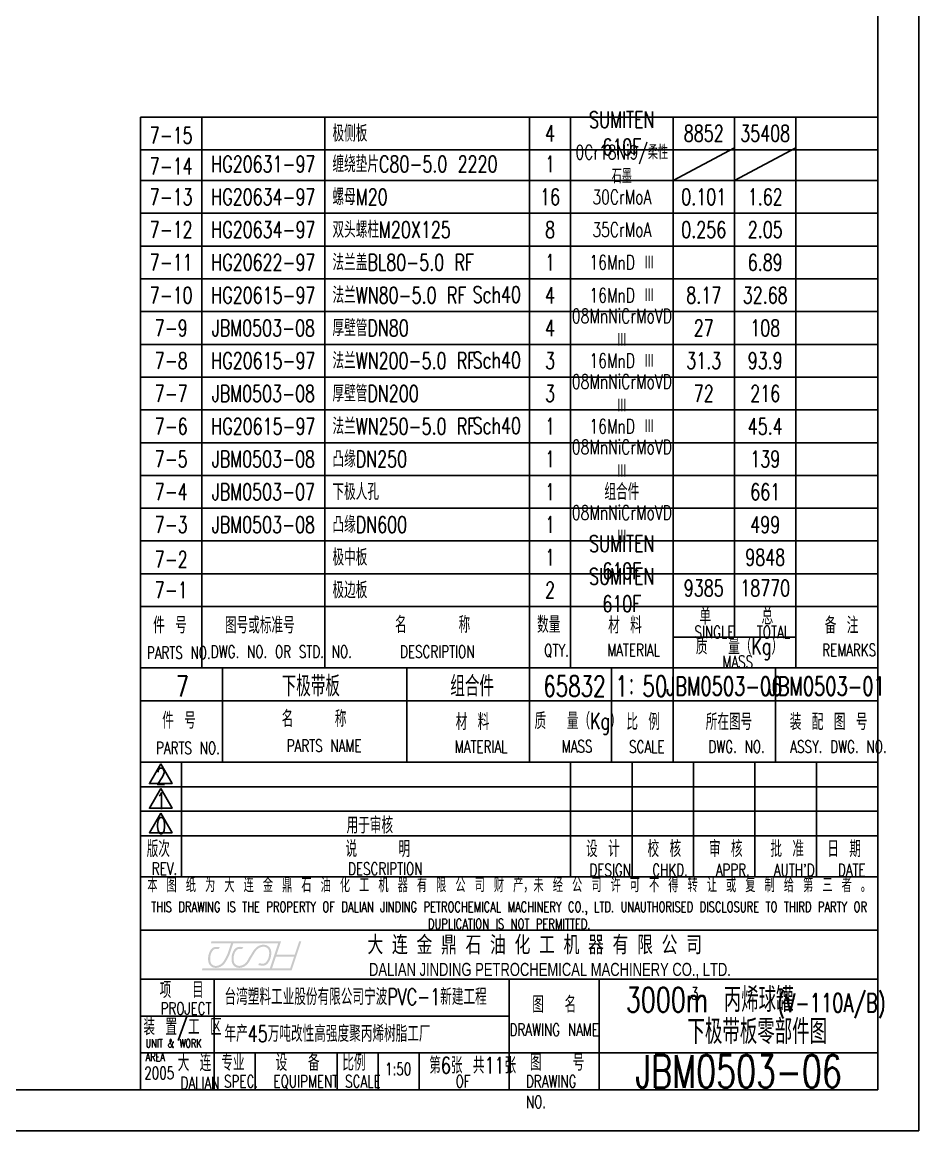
# Model space of a CAD drawing. Extents: x 14295 to 55529, y 90 to 48558.
# Drawn here: x 54305.1 to 54524, y 38541.1 to 38811.7 of the extents above; entities that cross this region are included whole.
import ezdxf

# ---------------------------------------------------------------- set-up
doc = ezdxf.new("R2010")
doc.units = 0
doc.header["$MEASUREMENT"] = 0
doc.layers.add('图层1', color=7, linetype='CONTINUOUS')
doc.layers.add('图层2', color=1, linetype='CONTINUOUS')
doc.styles.add('文字', font='txt.shx', dxfattribs={"width": 0.71, "bigfont": 'hzfs.shx'})

msp = doc.modelspace()

# ---------------------------------------------------------------- hatches: boundary and pattern name
at = {"layer": '图层2'}
h = msp.add_hatch(color=256, dxfattribs=at)
edge = h.paths.add_edge_path()
edge.add_line((54351.328, 38587.352), (54351.159, 38586.846))
edge.add_line((54351.159, 38586.846), (54356.11, 38586.846))
edge.add_line((54356.11, 38586.846), (54355.241, 38584.243))
edge.add_spline(control_points=[(54355.248, 38584.254), (54355.245, 38584.25), (54355.243, 38584.246), (54355.241, 38584.243)], knot_values=[15.8274858, 15.8274858, 15.8274858, 15.8274858, 15.843591, 15.843591, 15.843591, 15.843591], degree=3, periodic=0)
edge.add_spline(control_points=[(54355.241, 38584.243), (54355.18, 38584.13), (54355.121, 38584.017), (54354.939, 38583.664), (54354.821, 38583.42), (54354.549, 38582.885), (54354.393, 38582.6), (54354.034, 38582.105), (54353.832, 38581.896), (54353.404, 38581.601), (54353.208, 38581.499), (54352.826, 38581.365), (54352.642, 38581.327), (54352.291, 38581.309), (54352.123, 38581.328), (54351.81, 38581.427), (54351.653, 38581.512), (54351.384, 38581.729), (54351.273, 38581.86), (54351.124, 38582.134), (54351.072, 38582.301), (54351.009, 38582.677), (54350.995, 38582.886), (54350.994, 38583.255), (54351.005, 38583.421), (54351.051, 38583.748), (54351.086, 38583.909), (54351.183, 38584.234), (54351.246, 38584.401), (54351.434, 38584.798), (54351.577, 38585.014), (54351.781, 38585.219), (54351.838, 38585.266), (54351.948, 38585.341), (54352, 38585.367), (54352.133, 38585.416), (54352.216, 38585.436), (54352.469, 38585.468), (54352.658, 38585.466), (54352.932, 38585.444), (54352.999, 38585.438), (54353.068, 38585.431)], knot_values=[0.2868317, 0.2868317, 0.2868317, 0.2868317, 0.7541918, 0.7541918, 1.7523916, 1.7523916, 3.0580108, 3.0580108, 4.36363, 4.36363, 5.2882527, 5.2882527, 6.1218475, 6.1218475, 6.9554424, 6.9554424, 7.7890372, 7.7890372, 8.622632, 8.622632, 9.4562268, 9.4562268, 10.2898217, 10.2898217, 11.008516, 11.008516, 11.7116668, 11.7116668, 12.4148177, 12.4148177, 13.479851, 13.479851, 13.8825132, 13.8825132, 14.2851754, 14.2851754, 14.7720774, 14.7720774, 15.5758072, 15.5758072, 15.8274858, 15.8274858, 15.8274858, 15.8274858], degree=3, periodic=0)
edge.add_line((54353.068, 38585.431), (54353.365, 38585.906))
edge.add_spline(control_points=[(54353.365, 38585.906), (54352.785, 38585.971), (54351.59, 38586.105), (54350.581, 38584.416), (54350.427, 38582.984), (54350.668, 38581.599), (54352.104, 38580.465), (54354.357, 38581.273), (54355.132, 38582.933), (54355.572, 38583.796), (54355.69, 38584.014)], knot_values=[0, 0, 0, 0, 2.0265576, 4.1784718, 6.2023666, 7.5200026, 9.1395759, 12.1775872, 14.9072551, 15.843591, 15.843591, 15.843591, 15.843591], degree=3, periodic=0)
edge.add_line((54355.69, 38584.014), (54356.641, 38586.846))
edge.add_line((54356.641, 38586.846), (54367.605, 38586.846))
edge.add_line((54367.605, 38586.846), (54365.572, 38580.754))
edge.add_line((54365.572, 38580.754), (54349.126, 38580.754))
edge.add_line((54349.126, 38580.754), (54348.958, 38580.25))
edge.add_line((54348.958, 38580.25), (54370.886, 38580.25))
edge.add_line((54370.886, 38580.25), (54373.256, 38587.352))
edge.add_line((54373.256, 38587.352), (54372.725, 38587.352))
edge.add_line((54372.725, 38587.352), (54371.624, 38584.052))
edge.add_line((54371.624, 38584.052), (54367.204, 38584.052))
edge.add_line((54367.204, 38584.052), (54368.306, 38587.352))
edge.add_line((54368.306, 38587.352), (54351.328, 38587.352))
h.paths.add_polyline_path([(54367.036, 38583.548), (54371.455, 38583.548), (54370.523, 38580.754), (54366.103, 38580.754)], flags=16)
edge = h.paths.add_edge_path()
edge.add_spline(control_points=[(54361.137, 38583.438), (54361.515, 38584.005), (54361.652, 38584.243), (54361.94, 38584.707), (54362.094, 38584.931), (54362.433, 38585.323), (54362.615, 38585.489), (54363.135, 38585.823), (54363.497, 38585.957), (54363.984, 38586.007), (54364.126, 38586.004), (54364.394, 38585.962), (54364.518, 38585.924), (54364.765, 38585.803), (54364.887, 38585.717), (54365.058, 38585.556), (54365.116, 38585.489), (54365.216, 38585.349), (54365.255, 38585.28), (54365.341, 38585.08), (54365.375, 38584.934), (54365.409, 38584.606), (54365.41, 38584.422), (54365.391, 38584.063), (54365.369, 38583.888), (54365.301, 38583.541), (54365.254, 38583.369), (54365.13, 38583.027), (54365.053, 38582.854), (54364.832, 38582.459), (54364.674, 38582.252), (54364.456, 38582.061), (54364.396, 38582.018), (54364.28, 38581.952), (54364.227, 38581.929), (54364.091, 38581.889), (54364.006, 38581.876), (54363.751, 38581.862), (54363.563, 38581.878), (54363.217, 38581.93), (54363.07, 38581.957), (54362.918, 38581.986)], knot_values=[0, 0, 0, 0, 1.0239128, 1.0239128, 2.1347192, 2.1347192, 3.2455255, 3.2455255, 4.8049539, 4.8049539, 5.4726263, 5.4726263, 6.1402987, 6.1402987, 6.8349805, 6.8349805, 7.2693688, 7.2693688, 7.7037571, 7.7037571, 8.4592164, 8.4592164, 9.2146757, 9.2146757, 9.9558781, 9.9558781, 10.6914409, 10.6914409, 11.4270037, 11.4270037, 12.4945391, 12.4945391, 12.8977176, 12.8977176, 13.3008962, 13.3008962, 13.7891525, 13.7891525, 14.5928823, 14.5928823, 15.1313927, 15.1313927, 15.1313927, 15.1313927], degree=3, periodic=0)
edge.add_line((54362.918, 38581.986), (54362.746, 38581.514))
edge.add_spline(control_points=[(54362.746, 38581.514), (54363.468, 38581.372), (54364.604, 38581.195), (54365.71, 38582.775), (54365.97, 38584.254), (54365.827, 38585.591), (54364.477, 38586.826), (54362.171, 38586.183), (54361.337, 38584.688), (54360.896, 38583.953), (54360.812, 38583.84)], knot_values=[0.1223359, 0.1223359, 0.1223359, 0.1223359, 2.0265576, 4.1784718, 6.2023666, 7.5200026, 9.1395759, 12.1775872, 14.9072551, 15.4055469, 15.4055469, 15.4055469, 15.4055469], degree=3, periodic=0)
edge.add_spline(control_points=[(54360.812, 38583.84), (54360.507, 38583.377), (54360.462, 38583.286), (54360.263, 38582.893), (54360.106, 38582.609), (54359.747, 38582.114), (54359.545, 38581.905), (54359.118, 38581.609), (54358.921, 38581.508), (54358.539, 38581.374), (54358.356, 38581.336), (54358.004, 38581.318), (54357.836, 38581.337), (54357.523, 38581.436), (54357.367, 38581.521), (54357.097, 38581.738), (54356.986, 38581.868), (54356.837, 38582.143), (54356.786, 38582.31), (54356.722, 38582.685), (54356.708, 38582.895), (54356.707, 38583.264), (54356.718, 38583.43), (54356.765, 38583.757), (54356.799, 38583.918), (54356.896, 38584.242), (54356.959, 38584.409), (54357.148, 38584.806), (54357.29, 38585.022), (54357.494, 38585.228), (54357.551, 38585.275), (54357.661, 38585.349), (54357.713, 38585.376), (54357.846, 38585.425), (54357.929, 38585.445), (54358.182, 38585.476), (54358.371, 38585.474), (54358.645, 38585.453), (54358.712, 38585.447), (54358.781, 38585.44)], knot_values=[0.2868317, 0.2868317, 0.2868317, 0.2868317, 0.6709033, 0.6709033, 1.9765225, 1.9765225, 3.2821417, 3.2821417, 4.2067644, 4.2067644, 5.0403592, 5.0403592, 5.873954, 5.873954, 6.7075489, 6.7075489, 7.5411437, 7.5411437, 8.3747385, 8.3747385, 9.2083334, 9.2083334, 9.9270277, 9.9270277, 10.6301785, 10.6301785, 11.3333294, 11.3333294, 12.3983626, 12.3983626, 12.8010249, 12.8010249, 13.2036871, 13.2036871, 13.6905891, 13.6905891, 14.4943188, 14.4943188, 14.7459975, 14.7459975, 14.7459975, 14.7459975], degree=3, periodic=0)
edge.add_line((54358.781, 38585.44), (54359.078, 38585.915))
edge.add_spline(control_points=[(54359.078, 38585.915), (54358.499, 38585.98), (54357.303, 38586.114), (54356.294, 38584.425), (54356.14, 38582.993), (54356.381, 38581.607), (54357.817, 38580.473), (54360.07, 38581.282), (54360.759, 38582.757), (54361.137, 38583.438), (54361.137, 38583.438)], knot_values=[0, 0, 0, 0, 2.0265576, 4.1784718, 6.2023666, 7.5200026, 9.1395759, 12.1775872, 14.9072551, 15.098292, 15.098292, 15.098292, 15.098292], degree=3, periodic=0)

# ---------------------------------------------------------------- linework, layer by layer
at = {"layer": '图层1'}
for p, q in [((54513.983, 39125.053), (54513.983, 38551.053)), ((54333.983, 38788.553), (54333.983, 38742.053)), ((54333.983, 38742.053), (54333.983, 38702.053)), ((54333.983, 38702.053), (54333.983, 38662.053)), ((54333.983, 38662.053), (54333.983, 38631.053)), ((54513.983, 38654.053), (54333.983, 38654.053)), ((54513.983, 38631.053), (54333.983, 38631.053)), ((54513.983, 38631.053), (54333.983, 38631.053)), ((54333.983, 38631.053), (54333.983, 38551.053)), ((54513.983, 38603.053), (54333.983, 38603.053)), ((54513.983, 38590.053), (54333.983, 38590.053)), ((54513.983, 38551.053), (53707.983, 38551.053))]:
    msp.add_line(p, q, dxfattribs=at)
at = {"layer": '图层2'}
for p, q in [((54523.983, 39135.053), (54523.983, 38541.053)), ((54513.983, 38788.553), (54333.983, 38788.553)), ((54348.983, 38788.553), (54348.983, 38765.553)), ((54378.983, 38788.553), (54378.983, 38765.553)), ((54428.983, 38788.553), (54428.983, 38765.553)), ((54438.983, 38788.553), (54438.983, 38765.553)), ((54463.983, 38788.553), (54463.983, 38765.553)), ((54478.983, 38788.553), (54478.983, 38725.053)), ((54493.983, 38788.553), (54493.983, 38765.553)), ((54513.983, 38780.553), (54333.983, 38780.553)), ((54463.983, 38773.053), (54478.983, 38781.053)), ((54478.983, 38773.053), (54493.983, 38781.053)), ((54513.983, 38773.053), (54333.983, 38773.053)), ((54348.983, 38773.053), (54348.983, 38765.053)), ((54378.983, 38773.053), (54378.983, 38765.053)), ((54428.983, 38773.053), (54428.983, 38765.053)), ((54438.983, 38773.053), (54438.983, 38765.053)), ((54463.983, 38773.053), (54463.983, 38765.053)), ((54493.983, 38773.053), (54493.983, 38765.053)), ((54513.983, 38765.053), (54333.983, 38765.053)), ((54348.983, 38765.053), (54348.983, 38725.053)), ((54378.983, 38765.053), (54378.983, 38725.053)), ((54428.983, 38765.053), (54428.983, 38725.053)), ((54438.983, 38765.053), (54438.983, 38725.053)), ((54463.983, 38765.053), (54463.983, 38725.053)), ((54493.983, 38765.053), (54493.983, 38725.053)), ((54513.983, 38757.053), (54333.983, 38757.053)), ((54513.983, 38749.053), (54333.983, 38749.053)), ((54513.983, 38741.053), (54333.983, 38741.053)), ((54513.983, 38733.053), (54333.983, 38733.053)), ((54513.983, 38725.053), (54333.983, 38725.053)), ((54348.983, 38725.053), (54348.983, 38685.053)), ((54378.983, 38725.053), (54378.983, 38685.053)), ((54428.983, 38725.053), (54428.983, 38685.053)), ((54438.983, 38725.053), (54438.983, 38685.053)), ((54463.983, 38725.053), (54463.983, 38685.053)), ((54478.983, 38725.053), (54478.983, 38685.053)), ((54493.983, 38725.053), (54493.983, 38685.053)), ((54513.983, 38717.053), (54333.983, 38717.053)), ((54513.983, 38709.053), (54333.983, 38709.053)), ((54513.983, 38701.053), (54333.983, 38701.053)), ((54513.983, 38693.053), (54333.983, 38693.053)), ((54513.983, 38685.053), (54333.983, 38685.053)), ((54348.983, 38685.053), (54348.983, 38654.053)), ((54378.983, 38685.053), (54378.983, 38654.053)), ((54428.983, 38685.053), (54428.983, 38654.053)), ((54438.983, 38685.053), (54438.983, 38654.053)), ((54463.983, 38685.053), (54463.983, 38654.053)), ((54478.983, 38685.053), (54478.983, 38661.553)), ((54493.983, 38685.053), (54493.983, 38654.053)), ((54513.983, 38677.053), (54333.983, 38677.053)), ((54513.983, 38669.053), (54333.983, 38669.053)), ((54493.983, 38661.553), (54463.983, 38661.553)), ((54353.983, 38654.053), (54353.983, 38631.053)), ((54398.983, 38654.053), (54398.983, 38631.053)), ((54428.983, 38654.053), (54428.983, 38631.053)), ((54448.983, 38654.053), (54448.983, 38631.053)), ((54463.983, 38654.053), (54463.983, 38631.053)), ((54488.983, 38654.053), (54488.983, 38631.053)), ((54513.983, 38646.053), (54333.983, 38646.053)), ((54513.983, 38631.053), (54333.983, 38631.053)), ((54343.983, 38631.053), (54343.983, 38603.053)), ((54438.983, 38631.053), (54438.983, 38603.053)), ((54453.983, 38631.053), (54453.983, 38603.053)), ((54468.983, 38631.053), (54468.983, 38603.053)), ((54483.983, 38631.053), (54483.983, 38603.053)), ((54498.983, 38631.053), (54498.983, 38603.053)), ((54513.983, 38625.053), (54333.983, 38625.053)), ((54513.983, 38619.053), (54333.983, 38619.053)), ((54513.983, 38613.053), (54333.983, 38613.053)), ((54513.983, 38578.053), (54333.983, 38578.053)), ((54351.983, 38578.053), (54351.983, 38551.053)), ((54423.983, 38578.053), (54423.983, 38551.053)), ((54445.983, 38578.053), (54445.983, 38551.053)), ((54423.983, 38569.053), (54333.983, 38569.053)), ((54513.983, 38560.053), (54333.983, 38560.053)), ((54361.983, 38560.053), (54361.983, 38551.053)), ((54381.983, 38560.053), (54381.983, 38551.053)), ((54391.983, 38560.053), (54391.983, 38551.053)), ((54401.983, 38560.053), (54401.983, 38551.053)), ((54523.983, 38541.053), (53682.983, 38541.053))]:
    msp.add_line(p, q, dxfattribs=at)
for points in [[(54338.92, 38630.607), (54336.149, 38625.807), (54341.692, 38625.807)], [(54338.92, 38624.607), (54336.149, 38619.807), (54341.692, 38619.807)], [(54338.92, 38618.607), (54336.149, 38613.807), (54341.692, 38613.807)]]:
    msp.add_lwpolyline(points, close=True, dxfattribs=at)

# ---------------------------------------------------------------- texts
at = {"layer": '图层1', "char_height": 4, "width": 14.0261, "attachment_point": 4, "style": '文字'}
for insert in [(54415.06, 38745.213), (54415.06, 38729.213), (54415.06, 38713.213)]:
    msp.add_mtext('\\C1;Sch40', dxfattribs=dict(at, insert=insert))
at = {"layer": '图层2', "style": '文字', "width": 0.71}
for s, height, p in [('质  量（Kg）', 4, (54469.556, 38657.352)), ('MASS', 3, (54476.036, 38654.053)), ('质  量（Kg）', 4, (54430.178, 38639.11)), ('MASS', 3, (54436.813, 38633.42)), ('3000m 丙烯球罐', 6, (54452.474, 38570.047)), ('(V-110A/B)', 4.5, (54489.428, 38570.047)), ('下极带板零部件图', 6, (54467.508, 38562.265))]:
    msp.add_text(s, height=height, dxfattribs=at).set_placement(p)
at = {"layer": '图层2', "style": '文字'}
for s, insert, char_height, width, attachment_point in [('SUMITEN 610F', (54451.483, 38784.553), 4, 25, 5), ('7-15', (54341.483, 38784.053), 4, 15, 5), ('极侧板', (54380.85, 38784.553), 4, 48.1478, 4), ('4', (54433.983, 38784.553), 4, 10, 5), ('8852', (54471.483, 38784.553), 4, 15, 5), ('35408', (54486.483, 38784.553), 4, 15, 5), ('0Cr18Ni9/柔性石墨', (54451.483, 38777.053), 3.5, 25, 5), ('缠绕垫片C80-5.0 2220', (54380.85, 38777.053), 4, 48.1478, 4), ('7-14', (54341.483, 38776.553), 4, 15, 5), ('\\C1;HG20631-97', (54363.983, 38777.053), 4, 30, 5), ('1', (54433.983, 38777.053), 4, 10, 5), ('螺母M20', (54380.85, 38769.053), 4, 48.1478, 4), ('7-13', (54341.483, 38769.053), 4, 15, 5), ('\\C1;HG20634-97', (54363.983, 38769.053), 4, 30, 5), ('16', (54433.983, 38769.053), 4, 10, 5), ('30CrMoA', (54451.483, 38769.053), 3.5, 25, 5), ('0.101', (54471.483, 38769.053), 4, 15, 5), ('1.62', (54486.483, 38769.053), 4, 15, 5), ('双头螺柱M20X125', (54380.85, 38761.053), 4, 48.1478, 4), ('7-12', (54341.483, 38761.053), 4, 15, 5), ('\\C1;HG20634-97', (54363.983, 38761.053), 4, 30, 5), ('8', (54433.983, 38761.053), 4, 10, 5), ('35CrMoA', (54451.483, 38761.053), 3.5, 25, 5), ('0.256', (54471.483, 38761.053), 4, 15, 5), ('2.05', (54486.483, 38761.053), 4, 15, 5), ('法兰盖BL80-5.0 RF', (54380.85, 38753.053), 4, 48.1478, 4), ('7-11', (54341.483, 38753.053), 4, 15, 5), ('\\C1;HG20622-97', (54363.983, 38753.053), 4, 30, 5), ('1', (54433.983, 38753.053), 4, 10, 5), ('16MnD Ⅲ', (54451.483, 38753.053), 3.5, 25, 5), ('6.89', (54486.483, 38753.053), 4, 15, 5), ('7-10', (54341.483, 38745.053), 4, 15, 5), ('\\C1;HG20615-97', (54363.983, 38745.053), 4, 30, 5), ('法兰WN80-5.0 RF', (54380.85, 38745.053), 4, 48.1478, 4), ('4', (54433.983, 38745.053), 4, 10, 5), ('8.17', (54471.483, 38745.053), 4, 15, 5), ('32.68', (54486.483, 38745.053), 4, 15, 5), ('16MnD Ⅲ', (54451.483, 38745.053), 3.5, 25, 5), ('08MnNiCrMoVD Ⅲ', (54451.483, 38737.053), 3.5, 25, 5), ('7-9', (54341.483, 38737.053), 4, 15, 5), ('\\C1;JBM0503-08', (54363.983, 38737.053), 4, 30, 5), ('厚壁管DN80', (54380.85, 38737.053), 4, 48.1478, 4), ('4', (54433.983, 38737.053), 4, 10, 5), ('27', (54471.483, 38737.053), 4, 15, 5), ('108', (54486.483, 38737.053), 4, 15, 5), ('7-8', (54341.483, 38729.053), 4, 15, 5), ('\\C1;HG20615-97', (54363.983, 38729.053), 4, 30, 5), ('法兰WN200-5.0 RF', (54380.85, 38729.053), 4, 48.1478, 4), ('3', (54433.983, 38729.053), 4, 10, 5), ('31.3', (54471.483, 38729.053), 4, 15, 5), ('93.9', (54486.483, 38729.053), 4, 15, 5), ('16MnD Ⅲ', (54451.483, 38729.053), 3.5, 25, 5), ('08MnNiCrMoVD Ⅲ', (54451.483, 38721.053), 3.5, 25, 5), ('7-7', (54341.483, 38721.053), 4, 15, 5), ('\\C1;JBM0503-08', (54363.983, 38721.053), 4, 30, 5), ('厚壁管DN200', (54380.85, 38721.053), 4, 48.1478, 4), ('3', (54433.983, 38721.053), 4, 10, 5), ('72', (54471.483, 38721.053), 4, 15, 5), ('216', (54486.483, 38721.053), 4, 15, 5), ('7-6', (54341.483, 38713.053), 4, 15, 5), ('\\C1;HG20615-97', (54363.983, 38713.053), 4, 30, 5), ('法兰WN250-5.0 RF', (54380.85, 38713.053), 4, 48.1478, 4), ('1', (54433.983, 38713.053), 4, 10, 5), ('16MnD Ⅲ', (54451.483, 38713.053), 3.5, 25, 5), ('45.4', (54486.483, 38713.053), 4, 15, 5), ('08MnNiCrMoVD Ⅲ', (54451.483, 38705.053), 3.5, 25, 5), ('7-5', (54341.483, 38705.053), 4, 15, 5), ('\\C1;JBM0503-08', (54363.983, 38705.053), 4, 30, 5), ('凸缘DN250', (54380.85, 38705.053), 4, 48.1478, 4), ('1', (54433.983, 38705.053), 4, 10, 5), ('139', (54486.483, 38705.053), 4, 15, 5), ('7-4', (54341.483, 38697.053), 4, 15, 5), ('\\C1;JBM0503-07', (54363.983, 38697.053), 4, 30, 5), ('下极人孔    ', (54380.85, 38697.053), 4, 48.1478, 4), ('1', (54433.983, 38697.053), 4, 10, 5), ('组合件', (54451.483, 38697.053), 4, 25, 5), ('661', (54486.483, 38697.053), 4, 15, 5), ('08MnNiCrMoVD Ⅲ', (54451.483, 38689.053), 3.5, 25, 5), ('7-3', (54341.483, 38689.053), 4, 15, 5), ('\\C1;JBM0503-08', (54363.983, 38689.053), 4, 30, 5), ('凸缘DN600', (54380.85, 38689.053), 4, 48.1478, 4), ('1', (54433.983, 38689.053), 4, 10, 5), ('499', (54486.483, 38689.053), 4, 15, 5), ('SUMITEN 610F', (54451.483, 38681.053), 4, 25, 5), ('7-2', (54341.483, 38680.553), 4, 15, 5), ('极中板', (54380.85, 38681.053), 4, 48.1478, 4), ('1', (54433.983, 38681.053), 4, 10, 5), ('9848', (54486.483, 38681.053), 4, 15, 5), ('SUMITEN 610F', (54451.483, 38673.053), 4, 25, 5), ('7-1', (54341.483, 38673.053), 4, 15, 5), ('极边板', (54380.85, 38673.053), 4, 48.1478, 4), ('2', (54433.983, 38673.053), 4, 10, 5), ('9385', (54471.483, 38673.553), 4, 15, 5), ('18770', (54486.483, 38673.553), 4, 15, 5), ('\\C1;单', (54470.438, 38668.639), 4, 4.31737, 1), ('\\C1;总', (54485.603, 38668.639), 4, 4.57654, 1), ('\\C1;件 号', (54337.069, 38666.481), 4, 822.2117, 1), ('\\C1;图号或标准号', (54354.598, 38666.481), 4, 20.12183, 1), ('\\C1;名     称', (54396.129, 38666.611), 4, 822.2117, 1), ('\\C1;数量', (54430.801, 38666.611), 4, 110.29202, 1), ('\\C1;材 料', (54448.149, 38666.463), 4, 8.86882, 1), ('\\C1;备 注', (54501.03, 38666.463), 4, 9.43622, 1), ('\\C1;SINGLE', (54469.214, 38664.305), 3, 8.43319, 1), ('\\C1;TOTAL', (54484.435, 38664.305), 3, 7.17448, 1), ('\\C1;PARTS NO.', (54335.547, 38659.278), 3, 822.2117, 1), ('\\C1;DWG. NO. OR STD. NO.', (54351.156, 38659.506), 3, 822.2117, 1), ('\\C1;DESCRIPTION', (54397.355, 38659.522), 3, 822.2117, 1), ('\\C1;QTY.', (54432.527, 38659.856), 3, 71.66189, 1), ('\\C1;MATERIAL', (54447.921, 38659.912), 3, 91.29487, 1), ('\\C1;REMARKS', (54500.408, 38659.912), 3, 15.66534, 1), ('下极带板', (54375.558, 38649.599), 5, 15, 5), ('组合件', (54414.939, 38649.599), 5, 15, 5), ('7', (54344.201, 38649.599), 5, 15, 5), ('65832', (54439.905, 38649.599), 5, 15, 5), ('1：50', (54456.252, 38649.599), 5, 15, 5), ('JBM0503-06', (54476.497, 38649.599), 4.5, 15, 5), ('JBM0503-01', (54501.497, 38649.599), 4.5, 15, 5), ('\\C1;件 号', (54339.293, 38643.234), 4, 822.2117, 1), ('\\C1;名    称', (54368.458, 38643.651), 4, 822.2117, 1), ('\\C1;材 料', (54410.938, 38642.893), 4, 8.86882, 1), ('\\C1;比 例', (54452.585, 38642.893), 4, 8.8688, 1), ('\\C1;所在图号', (54471.96, 38642.893), 4, 26.33195, 1), ('\\C1;装 配 图 号', (54492.494, 38642.893), 4, 20.20472, 1), ('\\C1;PARTS NAME', (54369.684, 38636.563), 3, 822.2117, 1), ('\\C1;MATERIAL', (54410.711, 38636.342), 3, 91.29487, 1), ('\\C1;SCALE', (54453.251, 38636.342), 3, 90.40202, 1), ('\\C1;DWG. NO.', (54472.625, 38636.342), 3, 90.402, 1), ('\\C1;ASSY. DWG. NO.', (54492.604, 38636.342), 3, 95.37565, 1), ('\\C1;PARTS NO.', (54337.771, 38636.031), 3, 822.2117, 1), ('2', (54339.004, 38627.578), 4, 7.8808, 5), ('1', (54339.004, 38621.578), 4, 7.8808, 5), ('0', (54339.004, 38615.578), 4, 7.88084, 5), ('用于审核', (54389.968, 38615.618), 4, 20, 5), ('版次', (54335.504, 38611.879), 4, 822.2117, 1), ('说    明', (54384.017, 38611.879), 4, 822.2117, 1), ('设 计', (54442.748, 38611.879), 4, 822.2117, 1), ('校 核', (54457.748, 38611.879), 4, 822.2117, 1), ('审 核', (54472.748, 38611.879), 4, 822.2117, 1), ('批 准', (54487.748, 38611.879), 4, 822.2117, 1), ('日 期', (54501.653, 38611.879), 4, 822.2117, 1), ('REV.', (54336.749, 38606.568), 3, 11.1888, 1), ('DESCRIPTION', (54384.66, 38606.519), 3, 11.1888, 1), ('DESIGN', (54443.58, 38606.246), 3, 11.1888, 1), ('CHKD.', (54458.913, 38606.246), 3, 11.1888, 1), ('APPR.', (54474.413, 38606.246), 3, 11.1888, 1), ("AUTH'D", (54488.58, 38606.246), 3, 11.1888, 1), ('DATE', (54504.222, 38606.246), 3, 11.1888, 1), ('本 图 纸 为 大 连 金 鼎 石 油 化 工 机 器 有 限 公 司 财 产，未 经 公 司 许 可 不 得 转 让 或 复 制 给 第 三 者 。\\P\\H2.5;THIS DRAWING IS THE PROPERTY OF DALIAN JINDING PETROCHEMICAL MACHINERY CO., LTD. UNAUTHORISED DISCLOSURE TO THIRD PARTY OR DUPLICATION IS NOT PERMITTED.', (54423.983, 38596.553), 3.5, 180, 5), ('\\f华文中宋|b0|i0|c134|p2;大  连  金  鼎  石  油  化  工  机  器  有  限  公  司', (54389.386, 38588.568), 4, 111.8294, 1), ('\\fArial|b0|i0|c0|p34;DALIAN JINDING PETROCHEMICAL MACHINERY CO., LTD.', (54389.763, 38582.055), 3.2, 822.72772, 1), ('项  目', (54338.66, 38577.425), 4, 822.2117, 1), (' 台湾塑料工业股份有限公司宁波PVC-1新建工程', (54351.958, 38575.766), 4, 822.2117, 1), ('图  名\\P\\H3;DRAWING NAME', (54434.983, 38569.053), 4, 22, 5), ('3', (54468.347, 38576.087), 3, 2.1418, 1), ('PROJECT', (54338.897, 38572.419), 3, 11.1888, 1), ('装 置/工 区', (54334.707, 38568.425), 4, 823.2848, 1), (' 年产45万吨改性高强度聚丙烯树脂工厂', (54351.958, 38566.766), 4, 822.2117, 1), ('UNIT & WORK AREA', (54335.264, 38563.419), 2, 15.88738, 1), ('大 连', (54343.067, 38559.601), 4, 822.2117, 1), ('专业', (54353.714, 38559.7), 4, 822.2117, 1), ('设  备', (54366.966, 38559.7), 4, 822.2117, 1), ('比例', (54383.251, 38559.7), 4, 822.2117, 1), ('1:50', (54393.69, 38557.642), 3, 11.1888, 1), ('第6张 共11张', (54404.483, 38559.027), 4, 822.2117, 1), ('图   号', (54429.052, 38559.746), 4, 822.2117, 1), ('JBM0503-06', (54479.983, 38555.553), 8, 68, 5), ('2005 ', (54334.911, 38556.673), 3, 11.1888, 1), ('DALIAN', (54343.753, 38554.246), 3, 11.1888, 1), ('SPEC.', (54354.399, 38554.62), 3, 11.1888, 1), ('EQUIPMENT', (54366.452, 38554.62), 3, 11.1888, 1), ('SCALE', (54383.936, 38554.62), 3, 11.1888, 1), ('OF', (54410.906, 38554.62), 3, 11.1888, 1), ('DRAWING NO.', (54428.08, 38554.62), 3, 15.72021, 1)]:
    msp.add_mtext(s, dxfattribs=dict(at, insert=insert, char_height=char_height, width=width, attachment_point=attachment_point))

doc.saveas('drawing.dxf')
